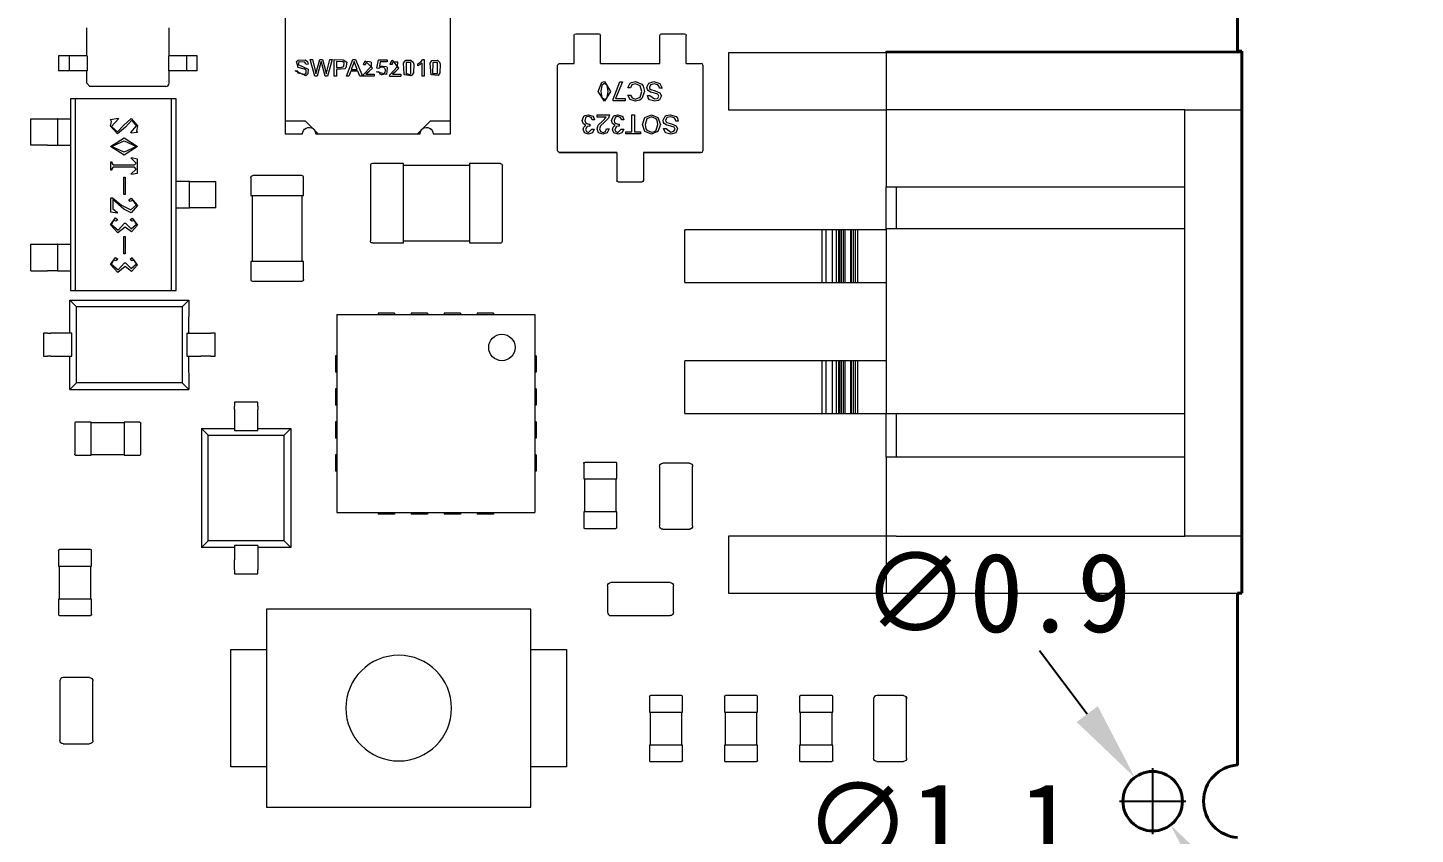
# Model space of a CAD drawing. Header units: millimetres. Extents: x 1 to 79, y -30 to 80.
# Drawn here: x 38.38 to 59.39, y 26.63 to 38.84 of the extents above; entities that cross this region are included whole.
import ezdxf

# ---------------------------------------------------------------- set-up
doc = ezdxf.new("R2010")
doc.units = ezdxf.units.MM
doc.header["$LTSCALE"] = 10
doc.header["$MEASUREMENT"] = 0
doc.layers.add('标注线', color=3, linetype='Continuous')
doc.layers.add('细实线', color=7, linetype='Continuous', lineweight=20)
doc.layers.add('轮廓线', color=7, linetype='Continuous', lineweight=40)
doc.styles.get("Standard").update_dxf_attribs({"font": 'simfang.ttf'})
doc.dimstyles.new('STANDARD_ACAD', dxfattribs={"dimtxt": 0.18, "dimasz": 0.18, "dimexe": 0.18, "dimexo": 0.0625, "dimgap": 0.09, "dimtad": 0, "dimtih": 1, "dimtoh": 1, "dimdec": 4, "dimzin": 0, "dimdsep": 46, "dimtxsty": 'Standard', "dimcen": 0.09, "dimadec": 0, "dimazin": 0, "dimtfac": 1, "dimtdec": 4, "dimtofl": 0, "dimtmove": 0, "dimatfit": 3, "dimfxl": 1, "dimtolj": 1, "dimtzin": 0, "dimarcsym": 0})

# ---------------------------------------------------------------- blocks, each defined once
blk = doc.blocks.new('*D128')
at = {"layer": 'Defpoints', "color": 0, "transparency": 16777216}
for p in [(39.51, 50.375), (14.89, -11.09), (32.773, -11.09)]:
    blk.add_point(p, dxfattribs=at)
at = {"layer": '标注线', "color": 0, "lineweight": -2, "transparency": 16777216}
for p, q in [((39.01, 50.375), (14.71, 50.375)), ((14.89, 49.175), (14.89, 20.302)), ((14.89, -9.89), (14.89, 18.982)), ((32.273, -11.09), (14.71, -11.09))]:
    blk.add_line(p, q, dxfattribs=at)
at = {"layer": '标注线', "color": 0, "transparency": 16777216}
for points in [[(14.69, 49.175), (15.09, 49.175), (14.89, 50.375)], [(14.69, -9.89), (15.09, -9.89), (14.89, -11.09)]]:
    blk.add_solid(points, dxfattribs=at)
at = {"layer": '标注线', "color": 0, "transparency": 16777216, "insert": (14.89, 19.642), "char_height": 1.2, "attachment_point": 5}
blk.add_mtext('\\A1;61.47', dxfattribs=at)
blk = doc.blocks.new('*D137')
at = {"layer": 'Defpoints', "color": 0, "transparency": 16777216}
for p in [(55.145, 27.489), (55.685, 26.77)]:
    blk.add_point(p, dxfattribs=at)
at = {"layer": '标注线', "color": 0, "lineweight": -2, "transparency": 16777216}
for p, q in [((54.424, 28.449), (53.703, 29.408)), ((55.415, 26.63), (55.415, 27.63)), ((54.915, 27.13), (55.915, 27.13)), ((56.406, 25.81), (57.127, 24.851))]:
    blk.add_line(p, q, dxfattribs=at)
at = {"layer": '标注线', "color": 0, "transparency": 16777216}
for points in [[(54.584, 28.569), (54.264, 28.328), (55.145, 27.489)], [(56.566, 25.931), (56.246, 25.69), (55.685, 26.77)]]:
    blk.add_solid(points, dxfattribs=at)
at = {"layer": '标注线', "color": 0, "transparency": 16777216, "insert": (53.048, 30.28), "char_height": 1.2, "attachment_point": 5}
blk.add_mtext('\\A1;∅0.9', dxfattribs=at)
blk = doc.blocks.new('*D138')
at = {"layer": 'Defpoints', "color": 0, "transparency": 16777216}
for p in [(56.24, 24.829), (57.23, 24.35)]:
    blk.add_point(p, dxfattribs=at)
at = {"layer": '标注线', "color": 0, "lineweight": -2, "transparency": 16777216}
for p, q in [((55.159, 25.351), (54.079, 25.874)), ((56.735, 24.09), (56.735, 25.09)), ((56.235, 24.59), (57.235, 24.59)), ((58.31, 23.828), (59.391, 23.305))]:
    blk.add_line(p, q, dxfattribs=at)
at = {"layer": '标注线', "color": 0, "transparency": 16777216}
for points in [[(55.246, 25.531), (55.072, 25.171), (56.24, 24.829)], [(58.397, 24.008), (58.223, 23.648), (57.23, 24.35)]]:
    blk.add_solid(points, dxfattribs=at)
at = {"layer": '标注线', "color": 0, "transparency": 16777216, "insert": (52.175, 26.795), "char_height": 1.2, "attachment_point": 5}
blk.add_mtext('\\A1;∅1.1', dxfattribs=at)

msp = doc.modelspace()

# ---------------------------------------------------------------- linework, layer by layer
at = {"layer": '细实线'}
for p, q in [((42.282, 39.03), (42.282, 37.43)), ((44.782, 37.43), (44.782, 39.03)), ((39.275, 38.412), (39.275, 38.837)), ((40.525, 38.412), (40.525, 38.837)), ((46.654, 38.638), (46.654, 38.721)), ((46.679, 38.746), (47.029, 38.746)), ((47.054, 38.638), (47.054, 38.721)), ((47.954, 38.638), (47.954, 38.721)), ((47.979, 38.746), (48.329, 38.746)), ((48.354, 38.638), (48.354, 38.721)), ((46.654, 38.513), (46.654, 38.638)), ((46.654, 38.476), (46.654, 38.513)), ((46.654, 38.301), (46.654, 38.476)), ((47.054, 38.513), (47.054, 38.638)), ((47.054, 38.476), (47.054, 38.513)), ((47.054, 38.301), (47.054, 38.476)), ((47.954, 38.513), (47.954, 38.638)), ((47.954, 38.476), (47.954, 38.513)), ((47.954, 38.301), (47.954, 38.476)), ((48.354, 38.513), (48.354, 38.638)), ((48.354, 38.476), (48.354, 38.513)), ((48.354, 38.301), (48.354, 38.476)), ((48.991, 38.459), (48.991, 37.595)), ((51.379, 38.459), (48.991, 38.459)), ((51.379, 38.459), (51.379, 38.484)), ((51.379, 38.484), (56.7, 38.484)), ((51.379, 38.459), (51.379, 37.595)), ((56.764, 38.459), (51.379, 38.459)), ((56.7, 38.535), (56.7, 38.484)), ((56.7, 38.484), (56.764, 38.484)), ((56.764, 38.484), (56.764, 38.459)), ((56.764, 37.595), (56.764, 38.459)), ((38.85, 38.412), (38.85, 38.187)), ((38.935, 38.412), (38.85, 38.412)), ((39.01, 38.412), (38.935, 38.412)), ((39.21, 38.412), (39.01, 38.412)), ((39.01, 38.412), (39.01, 38.187)), ((39.28, 38.412), (39.21, 38.412)), ((39.28, 38.412), (39.28, 38.187)), ((40.59, 38.412), (40.52, 38.412)), ((40.52, 38.187), (40.52, 38.412)), ((40.79, 38.412), (40.59, 38.412)), ((40.865, 38.412), (40.79, 38.412)), ((40.79, 38.187), (40.79, 38.412)), ((40.95, 38.412), (40.865, 38.412)), ((40.95, 38.187), (40.95, 38.412)), ((42.452, 38.325), (42.477, 38.347)), ((42.477, 38.236), (42.452, 38.325)), ((42.477, 38.347), (42.582, 38.35)), ((42.488, 38.319), (42.477, 38.279)), ((42.477, 38.279), (42.626, 38.211)), ((42.573, 38.208), (42.477, 38.236)), ((42.494, 38.323), (42.488, 38.319)), ((42.578, 38.318), (42.494, 38.323)), ((42.59, 38.303), (42.578, 38.318)), ((42.582, 38.35), (42.616, 38.324)), ((42.596, 38.282), (42.59, 38.303)), ((42.628, 38.284), (42.596, 38.282)), ((42.616, 38.324), (42.628, 38.284)), ((42.728, 38.105), (42.659, 38.355)), ((42.659, 38.355), (42.694, 38.355)), ((42.694, 38.355), (42.734, 38.191)), ((42.744, 38.14), (42.805, 38.355)), ((42.817, 38.295), (42.763, 38.105)), ((42.805, 38.355), (42.846, 38.355)), ((42.825, 38.324), (42.817, 38.295)), ((42.833, 38.295), (42.825, 38.324)), ((42.887, 38.105), (42.833, 38.295)), ((42.846, 38.355), (42.883, 38.228)), ((42.916, 38.194), (42.957, 38.355)), ((42.991, 38.355), (42.92, 38.105)), ((42.957, 38.355), (42.991, 38.355)), ((43.023, 38.355), (43.159, 38.352)), ((43.023, 38.105), (43.023, 38.355)), ((43.057, 38.325), (43.057, 38.236)), ((43.155, 38.323), (43.057, 38.325)), ((43.057, 38.236), (43.123, 38.236)), ((43.123, 38.236), (43.17, 38.248)), ((43.176, 38.308), (43.155, 38.323)), ((43.159, 38.352), (43.212, 38.316)), ((43.17, 38.248), (43.176, 38.308)), ((43.212, 38.316), (43.199, 38.228)), ((43.208, 38.105), (43.307, 38.355)), ((43.311, 38.281), (43.282, 38.207)), ((43.307, 38.355), (43.344, 38.355)), ((43.324, 38.328), (43.311, 38.281)), ((43.37, 38.207), (43.324, 38.328)), ((43.344, 38.355), (43.449, 38.105)), ((43.582, 38.25), (43.463, 38.126)), ((43.465, 38.283), (43.491, 38.337)), ((43.465, 38.283), (43.498, 38.28)), ((43.602, 38.226), (43.491, 38.337)), ((43.498, 38.28), (43.512, 38.317)), ((43.512, 38.317), (43.523, 38.325)), ((43.584, 38.318), (43.523, 38.325)), ((43.584, 38.318), (43.582, 38.25)), ((43.669, 38.223), (43.694, 38.351)), ((43.694, 38.351), (43.823, 38.351)), ((43.718, 38.236), (43.699, 38.219)), ((43.72, 38.322), (43.706, 38.255)), ((43.706, 38.255), (43.717, 38.261)), ((43.717, 38.261), (43.812, 38.248)), ((43.72, 38.237), (43.718, 38.236)), ((43.823, 38.322), (43.72, 38.322)), ((43.812, 38.248), (43.826, 38.228)), ((43.823, 38.351), (43.823, 38.322)), ((43.864, 38.126), (43.983, 38.25)), ((43.891, 38.337), (43.866, 38.283)), ((43.899, 38.28), (43.866, 38.283)), ((43.891, 38.337), (43.905, 38.346)), ((43.899, 38.28), (43.912, 38.317)), ((44.003, 38.226), (43.905, 38.346)), ((43.984, 38.318), (43.912, 38.317)), ((43.983, 38.25), (43.984, 38.318)), ((44.074, 38.299), (44.102, 38.341)), ((44.08, 38.141), (44.074, 38.299)), ((44.102, 38.341), (44.112, 38.348)), ((44.112, 38.348), (44.185, 38.348)), ((44.113, 38.312), (44.112, 38.146)), ((44.185, 38.31), (44.113, 38.312)), ((44.185, 38.348), (44.217, 38.314)), ((44.185, 38.146), (44.185, 38.31)), ((44.217, 38.314), (44.227, 38.287)), ((44.227, 38.287), (44.223, 38.157)), ((44.289, 38.293), (44.335, 38.322)), ((44.289, 38.263), (44.289, 38.293)), ((44.322, 38.279), (44.289, 38.263)), ((44.352, 38.3), (44.322, 38.279)), ((44.335, 38.322), (44.363, 38.356)), ((44.352, 38.105), (44.352, 38.3)), ((44.363, 38.356), (44.384, 38.356)), ((44.384, 38.356), (44.384, 38.105)), ((44.474, 38.299), (44.502, 38.341)), ((44.49, 38.126), (44.474, 38.299)), ((44.502, 38.341), (44.585, 38.348)), ((44.514, 38.312), (44.512, 38.146)), ((44.586, 38.31), (44.514, 38.312)), ((44.585, 38.348), (44.617, 38.314)), ((44.589, 38.304), (44.586, 38.31)), ((44.586, 38.146), (44.589, 38.304)), ((44.617, 38.314), (44.627, 38.287)), ((44.627, 38.287), (44.624, 38.157)), ((46.404, 38.273), (46.429, 38.298)), ((46.404, 38.229), (46.404, 38.273)), ((46.429, 38.298), (46.654, 38.298)), ((46.654, 38.298), (46.654, 38.301)), ((47.054, 38.298), (47.054, 38.301)), ((47.054, 38.298), (47.954, 38.298)), ((47.954, 38.298), (47.954, 38.301)), ((48.354, 38.298), (48.354, 38.301)), ((48.354, 38.298), (48.579, 38.298)), ((48.604, 38.273), (48.604, 38.229)), ((38.935, 38.187), (38.85, 38.187)), ((39.01, 38.187), (38.935, 38.187)), ((39.21, 38.187), (39.01, 38.187)), ((39.28, 38.187), (39.21, 38.187)), ((39.275, 37.999), (39.275, 38.187)), ((40.59, 38.187), (40.52, 38.187)), ((40.525, 37.999), (40.525, 38.187)), ((40.79, 38.187), (40.59, 38.187)), ((40.865, 38.187), (40.79, 38.187)), ((40.95, 38.187), (40.865, 38.187)), ((42.431, 38.185), (42.463, 38.188)), ((42.591, 38.11), (42.431, 38.185)), ((42.463, 38.188), (42.474, 38.157)), ((42.47, 38.163), (42.474, 38.157)), ((42.474, 38.157), (42.574, 38.136)), ((42.596, 38.193), (42.573, 38.208)), ((42.574, 38.136), (42.596, 38.151)), ((42.624, 38.138), (42.591, 38.11)), ((42.596, 38.151), (42.596, 38.193)), ((42.6, 38.187), (42.596, 38.193)), ((42.626, 38.211), (42.624, 38.138)), ((42.626, 38.211), (42.63, 38.204)), ((42.763, 38.105), (42.728, 38.105)), ((42.734, 38.191), (42.744, 38.14)), ((42.883, 38.228), (42.903, 38.14)), ((42.92, 38.105), (42.887, 38.105)), ((42.903, 38.14), (42.916, 38.194)), ((43.057, 38.105), (43.023, 38.105)), ((43.184, 38.217), (43.057, 38.206)), ((43.057, 38.206), (43.057, 38.105)), ((43.199, 38.228), (43.184, 38.217)), ((43.244, 38.105), (43.208, 38.105)), ((43.272, 38.18), (43.244, 38.105)), ((43.38, 38.18), (43.272, 38.18)), ((43.282, 38.207), (43.37, 38.207)), ((43.41, 38.105), (43.38, 38.18)), ((43.449, 38.105), (43.41, 38.105)), ((43.463, 38.126), (43.459, 38.105)), ((43.63, 38.105), (43.459, 38.105)), ((43.517, 38.151), (43.503, 38.134)), ((43.503, 38.134), (43.63, 38.134)), ((43.517, 38.151), (43.553, 38.182)), ((43.553, 38.182), (43.602, 38.226)), ((43.63, 38.134), (43.63, 38.105)), ((43.664, 38.17), (43.697, 38.173)), ((43.814, 38.131), (43.664, 38.17)), ((43.699, 38.219), (43.669, 38.223)), ((43.697, 38.173), (43.714, 38.137)), ((43.826, 38.228), (43.814, 38.131)), ((43.86, 38.105), (43.864, 38.126)), ((43.86, 38.105), (44.03, 38.105)), ((43.917, 38.151), (43.904, 38.134)), ((43.904, 38.134), (44.03, 38.134)), ((43.917, 38.151), (43.954, 38.182)), ((44.003, 38.226), (43.954, 38.182)), ((44.03, 38.134), (44.03, 38.105)), ((44.09, 38.126), (44.08, 38.141)), ((44.185, 38.108), (44.09, 38.126)), ((44.108, 38.152), (44.112, 38.146)), ((44.112, 38.146), (44.167, 38.13)), ((44.167, 38.13), (44.185, 38.146)), ((44.195, 38.115), (44.185, 38.108)), ((44.223, 38.157), (44.195, 38.115)), ((44.384, 38.105), (44.352, 38.105)), ((44.596, 38.115), (44.49, 38.126)), ((44.509, 38.152), (44.512, 38.146)), ((44.512, 38.146), (44.586, 38.146)), ((44.624, 38.157), (44.596, 38.115)), ((46.404, 37.018), (46.404, 38.229)), ((48.604, 38.229), (48.604, 37.018)), ((39.325, 37.949), (39.275, 37.999)), ((40.475, 37.949), (39.325, 37.949)), ((47.021, 37.874), (47.075, 38.013)), ((47.115, 37.725), (47.021, 37.874)), ((47.074, 37.966), (47.06, 37.874)), ((47.06, 37.874), (47.073, 37.782)), ((47.115, 37.993), (47.074, 37.966)), ((47.075, 38.013), (47.115, 38.021)), ((47.115, 38.021), (47.208, 37.874)), ((47.156, 37.966), (47.115, 37.993)), ((47.208, 37.874), (47.115, 37.725)), ((47.156, 37.965), (47.156, 37.966)), ((47.17, 37.874), (47.156, 37.965)), ((47.156, 37.781), (47.17, 37.874)), ((47.244, 37.756), (47.348, 38.017)), ((47.389, 38.017), (47.283, 37.764)), ((47.348, 38.017), (47.389, 38.017)), ((47.469, 37.926), (47.505, 37.996)), ((47.508, 37.926), (47.469, 37.926)), ((47.469, 37.817), (47.508, 37.817)), ((47.506, 37.751), (47.469, 37.817)), ((47.505, 37.996), (47.523, 38.008)), ((47.531, 37.973), (47.508, 37.926)), ((47.508, 37.817), (47.532, 37.774)), ((47.523, 38.008), (47.585, 38.021)), ((47.543, 37.98), (47.531, 37.973)), ((47.586, 37.989), (47.543, 37.98)), ((47.585, 38.021), (47.682, 37.982)), ((47.654, 37.959), (47.586, 37.989)), ((47.679, 37.874), (47.654, 37.959)), ((47.654, 37.788), (47.679, 37.874)), ((47.682, 37.982), (47.702, 37.954)), ((47.719, 37.874), (47.682, 37.765)), ((47.702, 37.954), (47.719, 37.874)), ((47.758, 37.936), (47.788, 37.997)), ((47.765, 37.902), (47.758, 37.936)), ((47.774, 37.889), (47.765, 37.902)), ((47.813, 37.864), (47.774, 37.889)), ((47.788, 37.997), (47.864, 38.021)), ((47.814, 37.974), (47.795, 37.939)), ((47.795, 37.939), (47.799, 37.92)), ((47.799, 37.92), (47.815, 37.904)), ((47.873, 37.847), (47.813, 37.864)), ((47.866, 37.987), (47.814, 37.974)), ((47.815, 37.904), (47.884, 37.883)), ((47.864, 38.021), (47.955, 37.994)), ((47.923, 37.972), (47.866, 37.987)), ((47.925, 37.83), (47.873, 37.847)), ((47.884, 37.883), (47.955, 37.854)), ((47.943, 37.95), (47.923, 37.972)), ((47.939, 37.803), (47.925, 37.83)), ((47.95, 37.925), (47.943, 37.95)), ((47.986, 37.925), (47.95, 37.925)), ((47.955, 37.994), (47.986, 37.925)), ((47.955, 37.854), (47.976, 37.805)), ((39.03, 37.759), (39.03, 34.859)), ((39.103, 37.759), (39.03, 37.759)), ((39.103, 37.759), (39.103, 34.859)), ((40.557, 37.759), (39.103, 37.759)), ((40.63, 37.759), (40.557, 37.759)), ((40.557, 34.859), (40.557, 37.759)), ((40.63, 34.859), (40.63, 37.759)), ((47.073, 37.782), (47.074, 37.781)), ((47.074, 37.781), (47.115, 37.754)), ((47.115, 37.754), (47.135, 37.759)), ((47.135, 37.759), (47.156, 37.781)), ((47.244, 37.73), (47.244, 37.756)), ((47.429, 37.73), (47.244, 37.73)), ((47.283, 37.764), (47.429, 37.764)), ((47.429, 37.764), (47.429, 37.73)), ((47.585, 37.725), (47.506, 37.751)), ((47.532, 37.774), (47.585, 37.758)), ((47.585, 37.758), (47.654, 37.788)), ((47.649, 37.739), (47.585, 37.725)), ((47.682, 37.765), (47.649, 37.739)), ((47.774, 37.774), (47.765, 37.811)), ((47.765, 37.811), (47.802, 37.811)), ((47.796, 37.748), (47.774, 37.774)), ((47.875, 37.725), (47.796, 37.748)), ((47.802, 37.811), (47.873, 37.759)), ((47.873, 37.759), (47.916, 37.768)), ((47.933, 37.738), (47.875, 37.725)), ((47.916, 37.768), (47.922, 37.771)), ((47.922, 37.771), (47.939, 37.803)), ((47.948, 37.748), (47.933, 37.738)), ((47.976, 37.805), (47.948, 37.748)), ((38.43, 37.059), (38.43, 37.459)), ((38.43, 37.459), (38.68, 37.459)), ((38.68, 37.459), (38.83, 37.459)), ((38.831, 37.459), (38.83, 37.459)), ((38.831, 37.459), (38.831, 37.059)), ((38.831, 37.459), (38.981, 37.459)), ((38.981, 37.459), (39.03, 37.459)), ((39.03, 37.459), (39.031, 37.459)), ((39.634, 37.45), (39.751, 37.47)), ((39.65, 37.42), (39.634, 37.45)), ((39.634, 37.345), (39.65, 37.42)), ((39.756, 37.456), (39.65, 37.343)), ((39.751, 37.47), (39.756, 37.456)), ((39.831, 37.355), (39.946, 37.464)), ((39.951, 37.431), (39.864, 37.334)), ((39.946, 37.464), (40.045, 37.35)), ((40.028, 37.354), (39.951, 37.431)), ((42.282, 37.43), (42.282, 37.23)), ((42.282, 37.43), (42.582, 37.43)), ((42.582, 37.43), (42.782, 37.23)), ((44.282, 37.23), (44.482, 37.43)), ((44.482, 37.43), (44.782, 37.43)), ((44.782, 37.23), (44.782, 37.429)), ((46.776, 37.432), (46.804, 37.497)), ((46.791, 37.386), (46.776, 37.432)), ((46.791, 37.386), (46.785, 37.396)), ((46.804, 37.497), (46.824, 37.511)), ((46.83, 37.476), (46.815, 37.433)), ((46.815, 37.433), (46.831, 37.392)), ((46.824, 37.511), (46.871, 37.521)), ((46.844, 37.487), (46.83, 37.476)), ((46.871, 37.493), (46.844, 37.487)), ((46.871, 37.521), (46.937, 37.499)), ((46.912, 37.477), (46.871, 37.493)), ((46.921, 37.465), (46.912, 37.477)), ((46.926, 37.441), (46.921, 37.465)), ((46.964, 37.441), (46.926, 37.441)), ((46.937, 37.499), (46.955, 37.476)), ((46.955, 37.476), (46.964, 37.441)), ((47.002, 37.517), (47.192, 37.517)), ((47.002, 37.483), (47.002, 37.517)), ((47.141, 37.483), (47.002, 37.483)), ((47.02, 37.361), (47.089, 37.428)), ((47.116, 37.408), (47.057, 37.352)), ((47.089, 37.428), (47.141, 37.483)), ((47.176, 37.467), (47.116, 37.408)), ((47.192, 37.517), (47.176, 37.467)), ((47.221, 37.432), (47.249, 37.497)), ((47.236, 37.386), (47.221, 37.432)), ((47.249, 37.497), (47.269, 37.511)), ((47.275, 37.476), (47.26, 37.433)), ((47.26, 37.433), (47.266, 37.404)), ((47.266, 37.404), (47.276, 37.392)), ((47.269, 37.511), (47.316, 37.521)), ((47.289, 37.487), (47.275, 37.476)), ((47.316, 37.493), (47.289, 37.487)), ((47.316, 37.521), (47.382, 37.499)), ((47.357, 37.477), (47.316, 37.493)), ((47.366, 37.465), (47.357, 37.477)), ((47.371, 37.441), (47.366, 37.465)), ((47.409, 37.441), (47.371, 37.441)), ((47.382, 37.499), (47.4, 37.476)), ((47.4, 37.476), (47.409, 37.441)), ((47.53, 37.517), (47.569, 37.517)), ((47.53, 37.264), (47.53, 37.517)), ((47.569, 37.517), (47.569, 37.264)), ((47.69, 37.374), (47.728, 37.481)), ((47.728, 37.481), (47.826, 37.521)), ((47.756, 37.459), (47.729, 37.374)), ((47.827, 37.489), (47.756, 37.459)), ((47.826, 37.521), (47.925, 37.481)), ((47.897, 37.459), (47.827, 37.489)), ((47.911, 37.438), (47.897, 37.459)), ((47.924, 37.374), (47.911, 37.438)), ((47.925, 37.481), (47.964, 37.374)), ((48.003, 37.436), (48.033, 37.497)), ((48.01, 37.402), (48.003, 37.436)), ((48.019, 37.389), (48.01, 37.402)), ((48.033, 37.497), (48.05, 37.509)), ((48.059, 37.474), (48.04, 37.439)), ((48.04, 37.439), (48.044, 37.42)), ((48.044, 37.42), (48.06, 37.404)), ((48.05, 37.509), (48.109, 37.521)), ((48.066, 37.478), (48.059, 37.474)), ((48.06, 37.404), (48.129, 37.383)), ((48.111, 37.487), (48.066, 37.478)), ((48.109, 37.521), (48.2, 37.494)), ((48.168, 37.472), (48.111, 37.487)), ((48.188, 37.45), (48.168, 37.472)), ((48.195, 37.425), (48.188, 37.45)), ((48.231, 37.425), (48.195, 37.425)), ((48.2, 37.494), (48.221, 37.467)), ((48.221, 37.467), (48.231, 37.425)), ((48.991, 37.595), (51.379, 37.595)), ((55.9, 37.595), (51.379, 37.595)), ((51.379, 37.595), (51.379, 36.427)), ((55.9, 37.595), (56.764, 37.595)), ((55.9, 36.427), (55.9, 37.595)), ((56.764, 37.595), (56.764, 31.144)), ((39.742, 37.231), (39.634, 37.345)), ((39.65, 37.343), (39.742, 37.264)), ((39.742, 37.264), (39.831, 37.355)), ((39.864, 37.334), (39.742, 37.231)), ((39.945, 37.253), (40.028, 37.354)), ((39.949, 37.242), (39.945, 37.253)), ((40.045, 37.25), (39.949, 37.242)), ((40.045, 37.35), (40.028, 37.274)), ((40.028, 37.274), (40.045, 37.25)), ((42.282, 37.23), (42.542, 37.23)), ((42.742, 37.23), (42.782, 37.23)), ((42.782, 37.23), (44.282, 37.23)), ((44.282, 37.23), (44.322, 37.23)), ((44.522, 37.23), (44.782, 37.23)), ((46.831, 37.359), (46.791, 37.386)), ((46.791, 37.3), (46.801, 37.334)), ((46.814, 37.246), (46.791, 37.3)), ((46.801, 37.334), (46.826, 37.357)), ((46.875, 37.225), (46.814, 37.246)), ((46.826, 37.357), (46.831, 37.359)), ((46.851, 37.342), (46.829, 37.299)), ((46.829, 37.299), (46.841, 37.266)), ((46.831, 37.392), (46.877, 37.377)), ((46.841, 37.266), (46.874, 37.254)), ((46.883, 37.348), (46.851, 37.342)), ((46.874, 37.254), (46.923, 37.3)), ((46.933, 37.244), (46.875, 37.225)), ((46.877, 37.377), (46.891, 37.377)), ((46.891, 37.348), (46.883, 37.348)), ((46.891, 37.377), (46.891, 37.348)), ((46.923, 37.3), (46.961, 37.3)), ((46.961, 37.3), (46.933, 37.244)), ((47.003, 37.306), (47.02, 37.361)), ((47.026, 37.248), (47.003, 37.306)), ((47.092, 37.225), (47.026, 37.248)), ((47.057, 37.352), (47.041, 37.305)), ((47.041, 37.305), (47.055, 37.268)), ((47.055, 37.268), (47.093, 37.254)), ((47.157, 37.248), (47.092, 37.225)), ((47.093, 37.254), (47.118, 37.26)), ((47.118, 37.26), (47.13, 37.268)), ((47.13, 37.268), (47.147, 37.308)), ((47.147, 37.308), (47.185, 37.308)), ((47.185, 37.308), (47.157, 37.248)), ((47.276, 37.359), (47.236, 37.386)), ((47.236, 37.3), (47.246, 37.334)), ((47.244, 37.266), (47.236, 37.3)), ((47.259, 37.246), (47.244, 37.266)), ((47.246, 37.334), (47.271, 37.357)), ((47.32, 37.225), (47.259, 37.246)), ((47.271, 37.357), (47.276, 37.359)), ((47.296, 37.342), (47.274, 37.299)), ((47.274, 37.299), (47.279, 37.275)), ((47.276, 37.392), (47.322, 37.377)), ((47.279, 37.275), (47.286, 37.266)), ((47.286, 37.266), (47.319, 37.254)), ((47.328, 37.348), (47.296, 37.342)), ((47.319, 37.254), (47.368, 37.3)), ((47.378, 37.244), (47.32, 37.225)), ((47.322, 37.377), (47.336, 37.377)), ((47.336, 37.348), (47.328, 37.348)), ((47.336, 37.377), (47.336, 37.348)), ((47.368, 37.3), (47.406, 37.3)), ((47.406, 37.3), (47.378, 37.244)), ((47.436, 37.264), (47.53, 37.264)), ((47.436, 37.23), (47.436, 37.264)), ((47.662, 37.23), (47.436, 37.23)), ((47.569, 37.264), (47.662, 37.264)), ((47.662, 37.264), (47.662, 37.23)), ((47.728, 37.266), (47.69, 37.374)), ((47.826, 37.225), (47.728, 37.266)), ((47.729, 37.374), (47.742, 37.309)), ((47.742, 37.309), (47.756, 37.288)), ((47.756, 37.288), (47.826, 37.258)), ((47.826, 37.258), (47.87, 37.268)), ((47.925, 37.266), (47.826, 37.225)), ((47.87, 37.268), (47.897, 37.288)), ((47.897, 37.288), (47.924, 37.374)), ((47.964, 37.374), (47.925, 37.266)), ((48.041, 37.248), (48.01, 37.311)), ((48.01, 37.311), (48.047, 37.311)), ((48.058, 37.364), (48.019, 37.389)), ((48.12, 37.225), (48.041, 37.248)), ((48.047, 37.311), (48.118, 37.259)), ((48.118, 37.347), (48.058, 37.364)), ((48.17, 37.33), (48.118, 37.347)), ((48.118, 37.259), (48.167, 37.271)), ((48.193, 37.248), (48.12, 37.225)), ((48.129, 37.383), (48.2, 37.354)), ((48.167, 37.271), (48.184, 37.303)), ((48.184, 37.303), (48.17, 37.33)), ((48.221, 37.305), (48.193, 37.248)), ((48.2, 37.354), (48.221, 37.305)), ((38.68, 37.059), (38.43, 37.059)), ((38.68, 37.059), (38.83, 37.059)), ((38.831, 37.059), (38.981, 37.059)), ((38.981, 37.059), (39.03, 37.059)), ((39.03, 37.059), (39.031, 37.059)), ((39.634, 37.039), (39.84, 37.17)), ((39.84, 36.908), (39.634, 37.039)), ((39.65, 37.039), (39.842, 37.125)), ((39.842, 36.953), (39.65, 37.039)), ((39.84, 37.17), (40.045, 37.039)), ((40.045, 37.039), (39.84, 36.908)), ((39.842, 37.125), (40.028, 37.039)), ((40.028, 37.039), (39.842, 36.953)), ((46.404, 36.974), (46.404, 37.018)), ((48.604, 37.018), (48.604, 36.974)), ((39.639, 36.808), (39.656, 36.808)), ((39.639, 36.681), (39.639, 36.808)), ((39.656, 36.808), (39.656, 36.786)), ((39.656, 36.786), (39.674, 36.764)), ((39.95, 36.861), (39.953, 36.875)), ((40.022, 36.785), (39.95, 36.861)), ((39.953, 36.875), (40.039, 36.854)), ((39.999, 36.764), (40.022, 36.785)), ((40.039, 36.854), (40.039, 36.633)), ((44.07, 36.78), (43.6, 36.78)), ((44.07, 36.75), (44.07, 36.78)), ((45.07, 36.78), (45.07, 36.75)), ((45.54, 36.78), (45.07, 36.78)), ((46.404, 36.974), (46.429, 36.949)), ((47.304, 36.949), (46.429, 36.949)), ((46.429, 36.949), (47.304, 36.949)), ((47.304, 36.949), (47.304, 36.945)), ((47.304, 36.945), (47.304, 36.771)), ((47.304, 36.771), (47.304, 36.734)), ((47.704, 36.949), (48.579, 36.949)), ((47.704, 36.949), (47.704, 36.945)), ((48.579, 36.949), (47.704, 36.949)), ((47.704, 36.945), (47.704, 36.771)), ((47.704, 36.771), (47.704, 36.734)), ((39.656, 36.681), (39.639, 36.681)), ((39.674, 36.725), (39.656, 36.703)), ((39.656, 36.703), (39.656, 36.681)), ((39.674, 36.764), (39.999, 36.764)), ((39.997, 36.725), (39.674, 36.725)), ((39.839, 36.575), (39.856, 36.575)), ((39.839, 36.314), (39.839, 36.575)), ((39.856, 36.575), (39.856, 36.314)), ((39.95, 36.626), (40.022, 36.697)), ((39.953, 36.614), (39.95, 36.626)), ((40.039, 36.633), (39.953, 36.614)), ((40.022, 36.697), (39.997, 36.725)), ((41.76, 36.569), (41.76, 36.299)), ((42.53, 36.599), (41.79, 36.599)), ((42.56, 36.299), (42.56, 36.569)), ((43.57, 36.75), (43.57, 35.61)), ((44.07, 35.61), (44.07, 36.75)), ((45.07, 36.75), (44.07, 36.75)), ((45.07, 36.75), (45.07, 35.61)), ((45.57, 35.61), (45.57, 36.75)), ((47.304, 36.734), (47.304, 36.609)), ((47.304, 36.609), (47.304, 36.526)), ((47.704, 36.734), (47.704, 36.609)), ((47.704, 36.609), (47.704, 36.526)), ((40.68, 36.509), (40.63, 36.509)), ((40.83, 36.509), (40.68, 36.509)), ((40.83, 36.509), (40.98, 36.509)), ((40.83, 36.109), (40.83, 36.509)), ((40.98, 36.509), (41.23, 36.509)), ((41.23, 36.109), (41.23, 36.509)), ((47.679, 36.501), (47.329, 36.501)), ((51.379, 36.427), (55.9, 36.427)), ((51.379, 35.792), (51.379, 36.427)), ((51.531, 36.427), (51.531, 35.792)), ((55.9, 32.998), (55.9, 36.427)), ((39.639, 36.264), (39.668, 36.264)), ((39.639, 36.045), (39.639, 36.264)), ((39.668, 36.264), (39.801, 36.154)), ((39.836, 36.09), (39.672, 36.236)), ((39.672, 36.236), (39.672, 36.098)), ((39.801, 36.154), (39.941, 36.081)), ((39.856, 36.314), (39.839, 36.314)), ((39.911, 36.23), (39.946, 36.258)), ((39.934, 36.208), (39.911, 36.23)), ((39.975, 36.225), (39.934, 36.208)), ((39.941, 36.081), (40.028, 36.156)), ((39.946, 36.258), (40.045, 36.147)), ((40.045, 36.147), (39.946, 36.036)), ((40.028, 36.156), (39.975, 36.225)), ((41.76, 36.299), (41.78, 36.299)), ((41.78, 36.299), (41.78, 36.299)), ((41.78, 36.299), (41.78, 35.299)), ((41.78, 36.299), (41.79, 36.299)), ((41.79, 36.299), (42.53, 36.299)), ((42.53, 36.299), (42.56, 36.299)), ((42.54, 35.299), (42.54, 36.299)), ((39.634, 35.855), (39.71, 35.958)), ((39.739, 36.031), (39.639, 36.045)), ((39.672, 36.098), (39.739, 36.045)), ((39.71, 35.958), (39.745, 35.932)), ((39.745, 35.932), (39.717, 35.908)), ((39.739, 36.045), (39.739, 36.031)), ((39.946, 36.036), (39.836, 36.09)), ((39.934, 35.928), (39.966, 35.953)), ((39.959, 35.908), (39.934, 35.928)), ((39.966, 35.953), (40.045, 35.851)), ((40.63, 36.109), (40.68, 36.109)), ((40.68, 36.109), (40.83, 36.109)), ((40.98, 36.109), (40.83, 36.109)), ((41.23, 36.109), (40.98, 36.109)), ((39.746, 35.731), (39.634, 35.855)), ((39.683, 35.918), (39.65, 35.861)), ((39.65, 35.861), (39.751, 35.775)), ((39.717, 35.908), (39.683, 35.918)), ((39.857, 35.821), (39.746, 35.731)), ((39.751, 35.775), (39.845, 35.881)), ((39.845, 35.881), (39.861, 35.881)), ((39.953, 35.747), (39.857, 35.821)), ((39.861, 35.881), (39.946, 35.792)), ((39.946, 35.792), (40.028, 35.864)), ((40.045, 35.851), (39.953, 35.747)), ((39.993, 35.918), (39.959, 35.908)), ((40.028, 35.864), (39.993, 35.918)), ((50.413, 35.779), (48.33, 35.779)), ((48.33, 34.979), (48.33, 35.779)), ((50.471, 35.779), (50.413, 35.779)), ((50.413, 34.979), (50.413, 35.779)), ((50.565, 35.779), (50.471, 35.779)), ((50.471, 34.979), (50.471, 35.779)), ((50.63, 35.779), (50.565, 35.779)), ((50.565, 34.979), (50.565, 35.779)), ((50.663, 35.779), (50.63, 35.779)), ((50.63, 34.979), (50.63, 35.779)), ((50.663, 34.979), (50.663, 35.779)), ((50.679, 35.779), (50.667, 35.779)), ((50.667, 34.979), (50.667, 35.779)), ((50.702, 35.779), (50.679, 35.779)), ((50.679, 34.979), (50.679, 35.779)), ((50.736, 35.779), (50.702, 35.779)), ((50.702, 34.979), (50.702, 35.779)), ((50.757, 35.779), (50.736, 35.779)), ((50.736, 34.979), (50.736, 35.779)), ((50.845, 35.779), (50.757, 35.779)), ((50.757, 34.979), (50.757, 35.779)), ((50.845, 34.979), (50.845, 35.779)), ((50.857, 35.779), (50.845, 35.779)), ((50.886, 35.779), (50.857, 35.779)), ((50.857, 34.979), (50.857, 35.779)), ((50.917, 35.779), (50.886, 35.779)), ((50.886, 34.979), (50.886, 35.779)), ((50.951, 35.779), (50.917, 35.779)), ((50.917, 34.979), (50.917, 35.779)), ((50.968, 35.779), (50.951, 35.779)), ((50.951, 34.979), (50.951, 35.779)), ((51.379, 35.779), (50.968, 35.779)), ((51.379, 35.792), (51.379, 32.998)), ((55.9, 35.792), (51.379, 35.792)), ((38.43, 35.159), (38.43, 35.559)), ((38.43, 35.559), (38.68, 35.559)), ((38.68, 35.559), (38.83, 35.559)), ((38.831, 35.559), (38.83, 35.559)), ((38.831, 35.559), (38.831, 35.159)), ((38.831, 35.559), (38.981, 35.559)), ((38.981, 35.559), (39.03, 35.559)), ((39.03, 35.559), (39.031, 35.559)), ((39.839, 35.675), (39.856, 35.675)), ((39.839, 35.414), (39.839, 35.675)), ((39.856, 35.675), (39.856, 35.414)), ((43.6, 35.58), (44.07, 35.58)), ((44.07, 35.58), (44.07, 35.61)), ((44.07, 35.61), (45.07, 35.61)), ((45.07, 35.61), (45.07, 35.58)), ((45.07, 35.58), (45.54, 35.58)), ((39.634, 35.255), (39.71, 35.358)), ((39.683, 35.318), (39.65, 35.261)), ((39.717, 35.308), (39.683, 35.318)), ((39.71, 35.358), (39.745, 35.332)), ((39.745, 35.332), (39.717, 35.308)), ((39.856, 35.414), (39.839, 35.414)), ((39.966, 35.353), (39.934, 35.328)), ((39.959, 35.308), (39.934, 35.328)), ((39.993, 35.318), (39.959, 35.308)), ((40.045, 35.251), (39.966, 35.353)), ((40.028, 35.264), (39.993, 35.318)), ((41.79, 35.299), (41.76, 35.299)), ((41.76, 35.299), (41.76, 35.029)), ((42.53, 35.299), (41.79, 35.299)), ((42.56, 35.299), (42.53, 35.299)), ((42.56, 35.029), (42.56, 35.299)), ((38.43, 35.159), (38.68, 35.159)), ((38.83, 35.159), (38.68, 35.159)), ((38.831, 35.159), (38.981, 35.159)), ((38.981, 35.159), (39.03, 35.159)), ((39.03, 35.159), (39.031, 35.159)), ((39.746, 35.131), (39.634, 35.255)), ((39.65, 35.261), (39.751, 35.175)), ((39.857, 35.221), (39.746, 35.131)), ((39.751, 35.175), (39.845, 35.281)), ((39.845, 35.281), (39.861, 35.281)), ((39.953, 35.147), (39.857, 35.221)), ((39.861, 35.281), (39.946, 35.192)), ((39.946, 35.192), (40.028, 35.264)), ((39.953, 35.147), (40.045, 35.251)), ((41.79, 34.999), (42.53, 34.999)), ((48.33, 34.979), (50.413, 34.979)), ((50.413, 34.979), (50.471, 34.979)), ((50.471, 34.979), (50.565, 34.979)), ((50.565, 34.979), (50.63, 34.979)), ((50.63, 34.979), (50.663, 34.979)), ((50.667, 34.979), (50.679, 34.979)), ((50.679, 34.979), (50.702, 34.979)), ((50.702, 34.979), (50.736, 34.979)), ((50.736, 34.979), (50.757, 34.979)), ((50.757, 34.979), (50.845, 34.979)), ((50.845, 34.979), (50.857, 34.979)), ((50.857, 34.979), (50.886, 34.979)), ((50.886, 34.979), (50.917, 34.979)), ((50.917, 34.979), (50.951, 34.979)), ((50.951, 34.979), (50.968, 34.979)), ((50.968, 34.979), (51.379, 34.979)), ((39.02, 34.214), (39.02, 34.714)), ((39.12, 34.614), (39.02, 34.714)), ((39.02, 34.714), (40.82, 34.714)), ((39.03, 34.859), (39.103, 34.859)), ((39.103, 34.859), (40.557, 34.859)), ((40.557, 34.859), (40.63, 34.859)), ((40.82, 34.714), (40.72, 34.614)), ((40.82, 34.714), (40.819, 34.215)), ((39.12, 33.464), (39.12, 34.614)), ((39.62, 34.614), (39.12, 34.614)), ((40.72, 34.614), (39.62, 34.614)), ((40.72, 34.614), (40.72, 33.464)), ((43.062, 34.498), (46.062, 34.498)), ((43.062, 34.498), (43.062, 31.498)), ((43.937, 34.519), (43.687, 34.519)), ((43.687, 34.519), (43.687, 34.498)), ((43.937, 34.519), (43.937, 34.498)), ((44.437, 34.519), (44.187, 34.519)), ((44.187, 34.519), (44.187, 34.498)), ((44.437, 34.519), (44.437, 34.498)), ((44.937, 34.519), (44.687, 34.519)), ((44.687, 34.519), (44.687, 34.498)), ((44.937, 34.519), (44.937, 34.498)), ((45.437, 34.519), (45.187, 34.519)), ((45.187, 34.519), (45.187, 34.498)), ((45.437, 34.519), (45.437, 34.498)), ((46.062, 34.498), (46.062, 31.498)), ((38.62, 34.214), (38.62, 33.864)), ((38.682, 34.214), (38.62, 34.214)), ((38.682, 34.214), (38.731, 34.214)), ((38.836, 34.214), (38.731, 34.214)), ((39.02, 34.214), (38.836, 34.214)), ((39.021, 34.214), (39.02, 34.214)), ((39.05, 34.214), (39.021, 34.214)), ((39.05, 33.864), (39.05, 34.214)), ((40.789, 34.214), (41.004, 34.214)), ((40.789, 34.214), (40.789, 33.864)), ((40.819, 34.215), (40.819, 34.214)), ((41.004, 34.214), (41.108, 34.214)), ((41.108, 34.214), (41.157, 34.214)), ((41.22, 34.214), (41.157, 34.214)), ((41.22, 33.864), (41.22, 34.214)), ((45.437, 34.154), (45.437, 34.148)), ((38.62, 33.864), (38.682, 33.864)), ((38.731, 33.864), (38.682, 33.864)), ((38.731, 33.864), (38.836, 33.864)), ((38.836, 33.864), (39.02, 33.864)), ((39.02, 33.864), (39.021, 33.864)), ((39.02, 33.364), (39.02, 33.864)), ((39.021, 33.864), (39.05, 33.864)), ((40.789, 33.864), (41.004, 33.864)), ((40.819, 33.864), (40.82, 33.364)), ((41.108, 33.864), (41.004, 33.864)), ((41.157, 33.864), (41.108, 33.864)), ((41.157, 33.864), (41.22, 33.864)), ((43.062, 33.873), (43.041, 33.873)), ((43.041, 33.873), (43.041, 33.623)), ((45.719, 33.873), (45.712, 33.873)), ((46.083, 33.873), (46.062, 33.873)), ((46.083, 33.873), (46.083, 33.623)), ((43.062, 33.623), (43.041, 33.623)), ((46.083, 33.623), (46.062, 33.623)), ((50.413, 33.798), (48.33, 33.798)), ((48.33, 32.998), (48.33, 33.798)), ((50.471, 33.798), (50.413, 33.798)), ((50.413, 32.998), (50.413, 33.798)), ((50.565, 33.798), (50.471, 33.798)), ((50.471, 32.998), (50.471, 33.798)), ((50.63, 33.798), (50.565, 33.798)), ((50.565, 32.998), (50.565, 33.798)), ((50.663, 33.798), (50.63, 33.798)), ((50.63, 32.998), (50.63, 33.798)), ((50.663, 32.998), (50.663, 33.798)), ((50.679, 33.798), (50.667, 33.798)), ((50.667, 32.998), (50.667, 33.798)), ((50.702, 33.798), (50.679, 33.798)), ((50.679, 32.998), (50.679, 33.798)), ((50.736, 33.798), (50.702, 33.798)), ((50.702, 32.998), (50.702, 33.798)), ((50.757, 33.798), (50.736, 33.798)), ((50.736, 32.998), (50.736, 33.798)), ((50.845, 33.798), (50.757, 33.798)), ((50.757, 32.998), (50.757, 33.798)), ((50.857, 33.798), (50.845, 33.798)), ((50.845, 32.998), (50.845, 33.798)), ((50.886, 33.798), (50.857, 33.798)), ((50.857, 32.998), (50.857, 33.798)), ((50.917, 33.798), (50.886, 33.798)), ((50.886, 32.998), (50.886, 33.798)), ((50.951, 33.798), (50.917, 33.798)), ((50.917, 32.998), (50.917, 33.798)), ((50.968, 33.798), (50.951, 33.798)), ((50.951, 32.998), (50.951, 33.798)), ((51.379, 33.798), (50.968, 33.798)), ((39.02, 33.364), (39.12, 33.464)), ((39.62, 33.464), (39.12, 33.464)), ((40.72, 33.464), (39.62, 33.464)), ((40.72, 33.464), (40.82, 33.364)), ((39.02, 33.364), (40.82, 33.364)), ((43.062, 33.373), (43.041, 33.373)), ((43.041, 33.373), (43.041, 33.123)), ((46.083, 33.373), (46.062, 33.373)), ((46.083, 33.373), (46.083, 33.123)), ((41.865, 33.17), (41.515, 33.17)), ((41.515, 33.17), (41.515, 33.107)), ((41.515, 33.058), (41.515, 33.107)), ((41.515, 33.058), (41.515, 32.954)), ((41.865, 33.107), (41.865, 33.17)), ((41.865, 33.107), (41.865, 33.058)), ((41.865, 32.954), (41.865, 33.058)), ((43.062, 33.123), (43.041, 33.123)), ((46.083, 33.123), (46.062, 33.123)), ((48.33, 32.998), (50.413, 32.998)), ((50.413, 32.998), (50.471, 32.998)), ((50.471, 32.998), (50.565, 32.998)), ((50.565, 32.998), (50.63, 32.998)), ((50.63, 32.998), (50.663, 32.998)), ((50.667, 32.998), (50.679, 32.998)), ((50.679, 32.998), (50.702, 32.998)), ((50.702, 32.998), (50.736, 32.998)), ((50.736, 32.998), (50.757, 32.998)), ((50.757, 32.998), (50.845, 32.998)), ((50.845, 32.998), (50.857, 32.998)), ((50.857, 32.998), (50.886, 32.998)), ((50.886, 32.998), (50.917, 32.998)), ((50.917, 32.998), (50.951, 32.998)), ((50.951, 32.998), (50.968, 32.998)), ((50.968, 32.998), (51.378, 32.998)), ((51.379, 32.998), (55.9, 32.998)), ((51.379, 32.338), (51.379, 32.998)), ((51.531, 32.998), (51.531, 32.338)), ((55.9, 31.144), (55.9, 32.998)), ((55.9, 32.998), (55.9, 32.998)), ((39.093, 32.854), (39.093, 32.384)), ((39.343, 32.869), (39.108, 32.869)), ((39.343, 32.854), (39.343, 32.869)), ((39.843, 32.859), (39.343, 32.859)), ((39.343, 32.384), (39.343, 32.854)), ((39.843, 32.869), (39.843, 32.854)), ((40.078, 32.869), (39.843, 32.869)), ((39.843, 32.854), (39.843, 32.384)), ((40.093, 32.384), (40.093, 32.854)), ((41.515, 32.954), (41.515, 32.739)), ((41.865, 32.739), (41.865, 32.954)), ((43.062, 32.873), (43.041, 32.873)), ((43.041, 32.873), (43.041, 32.623)), ((46.083, 32.873), (46.062, 32.873)), ((46.083, 32.873), (46.083, 32.623)), ((41.015, 32.77), (41.115, 32.67)), ((41.015, 32.77), (41.015, 30.97)), ((41.015, 32.77), (41.515, 32.769)), ((41.115, 32.17), (41.115, 32.67)), ((41.115, 32.67), (42.265, 32.67)), ((41.515, 32.739), (41.865, 32.739)), ((41.865, 32.769), (42.365, 32.77)), ((42.265, 32.67), (42.365, 32.77)), ((42.265, 32.17), (42.265, 32.67)), ((42.365, 32.77), (42.365, 30.97)), ((43.062, 32.623), (43.041, 32.623)), ((46.083, 32.623), (46.062, 32.623)), ((39.108, 32.369), (39.343, 32.369)), ((39.343, 32.369), (39.343, 32.384)), ((39.343, 32.379), (39.843, 32.379)), ((39.843, 32.384), (39.843, 32.369)), ((39.843, 32.369), (40.078, 32.369)), ((43.062, 32.373), (43.041, 32.373)), ((43.041, 32.373), (43.041, 32.123)), ((46.083, 32.373), (46.062, 32.373)), ((46.083, 32.373), (46.083, 32.123)), ((41.115, 31.07), (41.115, 32.17)), ((42.265, 31.07), (42.265, 32.17)), ((46.8, 32.244), (46.8, 32.009)), ((47.285, 32.259), (46.815, 32.259)), ((47.3, 32.009), (47.3, 32.244)), ((47.95, 32.196), (47.95, 32.046)), ((48.4, 32.246), (48, 32.246)), ((48.45, 32.046), (48.45, 32.196)), ((55.9, 32.338), (51.379, 32.338)), ((51.379, 32.338), (51.379, 31.144)), ((51.531, 32.338), (51.531, 32.338)), ((43.062, 32.123), (43.041, 32.123)), ((46.083, 32.123), (46.062, 32.123)), ((46.8, 32.009), (46.815, 32.009)), ((46.81, 32.009), (46.81, 31.51)), ((46.815, 32.009), (47.285, 32.009)), ((47.285, 32.009), (47.3, 32.009)), ((47.29, 31.51), (47.29, 32.009)), ((47.95, 32.046), (47.95, 31.446)), ((48.45, 31.446), (48.45, 32.046)), ((43.062, 31.498), (44.687, 31.498)), ((43.687, 31.498), (43.687, 31.477)), ((43.937, 31.477), (43.687, 31.477)), ((43.937, 31.498), (43.937, 31.477)), ((44.187, 31.498), (44.187, 31.477)), ((44.437, 31.477), (44.187, 31.477)), ((44.437, 31.498), (44.437, 31.477)), ((44.687, 31.498), (44.688, 31.498)), ((44.687, 31.498), (44.687, 31.477)), ((44.937, 31.477), (44.687, 31.477)), ((44.688, 31.498), (46.062, 31.498)), ((44.937, 31.498), (44.937, 31.477)), ((45.187, 31.498), (45.187, 31.477)), ((45.437, 31.477), (45.187, 31.477)), ((45.437, 31.498), (45.437, 31.477)), ((46.815, 31.509), (46.8, 31.509)), ((46.8, 31.509), (46.8, 31.274)), ((47.285, 31.509), (46.815, 31.509)), ((47.29, 31.509), (47.285, 31.509)), ((47.29, 31.509), (47.29, 31.51)), ((47.3, 31.509), (47.29, 31.509)), ((47.29, 31.509), (47.29, 31.509)), ((47.3, 31.274), (47.3, 31.509)), ((47.95, 31.446), (47.95, 31.296)), ((48.45, 31.296), (48.45, 31.446)), ((46.815, 31.259), (47.285, 31.259)), ((48, 31.246), (48.4, 31.246)), ((48.991, 31.144), (48.991, 30.28)), ((51.379, 31.144), (48.991, 31.144)), ((51.531, 31.144), (51.379, 31.144)), ((51.379, 31.144), (51.379, 30.28)), ((51.531, 31.144), (55.9, 31.144)), ((56.764, 31.144), (55.9, 31.144)), ((56.764, 30.28), (56.764, 31.144)), ((38.85, 30.925), (38.85, 30.69)), ((39.335, 30.94), (38.865, 30.94)), ((39.35, 30.69), (39.35, 30.925)), ((41.115, 31.07), (41.015, 30.97)), ((41.514, 30.97), (41.015, 30.97)), ((42.265, 31.07), (41.115, 31.07)), ((41.515, 31), (41.515, 30.785)), ((41.865, 31), (41.515, 31)), ((41.865, 31), (41.865, 30.785)), ((42.365, 30.97), (41.865, 30.97)), ((42.365, 30.97), (42.265, 31.07)), ((38.85, 30.69), (38.865, 30.69)), ((38.86, 30.69), (38.86, 30.19)), ((38.865, 30.69), (39.335, 30.69)), ((39.335, 30.69), (39.35, 30.69)), ((39.34, 30.19), (39.34, 30.69)), ((41.515, 30.681), (41.515, 30.785)), ((41.515, 30.632), (41.515, 30.681)), ((41.865, 30.785), (41.865, 30.681)), ((41.865, 30.681), (41.865, 30.632)), ((41.515, 30.632), (41.515, 30.57)), ((41.515, 30.57), (41.865, 30.57)), ((41.865, 30.57), (41.865, 30.632)), ((47.16, 30.389), (47.16, 29.989)), ((47.36, 30.439), (47.21, 30.439)), ((47.96, 30.439), (47.36, 30.439)), ((48.11, 30.439), (47.96, 30.439)), ((48.16, 29.989), (48.16, 30.389)), ((48.991, 30.28), (51.379, 30.28)), ((51.379, 30.28), (56.7, 30.28)), ((56.7, 30.28), (56.764, 30.28)), ((38.865, 30.19), (38.85, 30.19)), ((38.85, 30.19), (38.85, 29.955)), ((39.335, 30.19), (38.865, 30.19)), ((39.34, 30.19), (39.335, 30.19)), ((39.34, 30.19), (39.34, 30.19)), ((39.35, 30.19), (39.34, 30.19)), ((39.35, 29.955), (39.35, 30.19)), ((38.865, 29.94), (39.335, 29.94)), ((42, 30.039), (42, 27.039)), ((46, 30.039), (42, 30.039)), ((46, 27.039), (46, 30.039)), ((47.21, 29.939), (47.36, 29.939)), ((47.36, 29.939), (47.96, 29.939)), ((47.96, 29.939), (48.11, 29.939)), ((41.46, 27.65), (41.46, 29.428)), ((41.46, 29.428), (42, 29.428)), ((46, 29.428), (46.54, 29.428)), ((46.54, 29.428), (46.54, 27.65)), ((39.32, 29), (38.92, 29)), ((38.87, 28.95), (38.87, 28.8)), ((38.87, 28.8), (38.87, 28.2)), ((39.37, 28.8), (39.37, 28.95)), ((39.37, 28.2), (39.37, 28.8)), ((47.798, 28.714), (47.798, 28.479)), ((48.283, 28.729), (47.813, 28.729)), ((48.298, 28.479), (48.298, 28.714)), ((48.933, 28.714), (48.933, 28.479)), ((49.418, 28.729), (48.948, 28.729)), ((49.433, 28.479), (49.433, 28.714)), ((50.07, 28.714), (50.07, 28.479)), ((50.555, 28.729), (50.085, 28.729)), ((50.57, 28.479), (50.57, 28.714)), ((51.19, 28.68), (51.19, 28.53)), ((51.64, 28.73), (51.24, 28.73)), ((51.69, 28.53), (51.69, 28.68)), ((47.798, 28.479), (47.813, 28.479)), ((47.808, 28.479), (47.808, 27.979)), ((47.808, 28.479), (47.808, 28.479)), ((47.813, 28.479), (48.283, 28.479)), ((48.283, 28.479), (48.298, 28.479)), ((48.288, 27.979), (48.288, 28.479)), ((48.933, 28.479), (48.948, 28.479)), ((48.943, 28.479), (48.943, 27.98)), ((48.948, 28.479), (49.418, 28.479)), ((49.418, 28.479), (49.433, 28.479)), ((49.423, 27.979), (49.423, 28.479)), ((50.07, 28.479), (50.085, 28.479)), ((50.08, 28.479), (50.08, 27.979)), ((50.085, 28.479), (50.555, 28.479)), ((50.555, 28.479), (50.57, 28.479)), ((50.56, 27.979), (50.56, 28.479)), ((51.19, 28.53), (51.19, 27.93)), ((51.69, 27.93), (51.69, 28.53)), ((38.87, 28.2), (38.87, 28.05)), ((39.37, 28.05), (39.37, 28.2)), ((38.92, 28), (39.32, 28)), ((47.813, 27.979), (47.798, 27.979)), ((47.798, 27.979), (47.798, 27.744)), ((48.283, 27.979), (47.813, 27.979)), ((48.298, 27.979), (48.283, 27.979)), ((48.298, 27.744), (48.298, 27.979)), ((48.948, 27.979), (48.933, 27.979)), ((48.933, 27.979), (48.933, 27.744)), ((49.418, 27.979), (48.948, 27.979)), ((49.433, 27.979), (49.418, 27.979)), ((49.433, 27.744), (49.433, 27.979)), ((50.085, 27.979), (50.07, 27.979)), ((50.07, 27.979), (50.07, 27.744)), ((50.555, 27.979), (50.085, 27.979)), ((50.57, 27.979), (50.555, 27.979)), ((50.57, 27.744), (50.57, 27.979)), ((51.19, 27.93), (51.19, 27.78)), ((51.69, 27.78), (51.69, 27.93)), ((42, 27.65), (41.46, 27.65)), ((46.54, 27.65), (46, 27.65)), ((47.813, 27.729), (48.283, 27.729)), ((48.948, 27.729), (49.418, 27.729)), ((50.085, 27.729), (50.555, 27.729)), ((51.24, 27.73), (51.64, 27.73)), ((42, 27.039), (46, 27.039))]:
    msp.add_line(p, q, dxfattribs=at)
at = {"layer": '细实线', "extrusion": (0, 0, -1)}
msp.add_circle((-44, 28.539), 0.8, dxfattribs=at)
for centre, radius, start, end in [((-46.679, 38.721), 0.025, 360, 90), ((-47.029, 38.721), 0.025, 90, 180), ((-47.979, 38.721), 0.025, 360, 90), ((-48.329, 38.721), 0.025, 90, 180), ((-42.642, 37.23), 0.1, 360, 126.8515), ((-42.642, 37.23), 0.1, 126.8515, 143.0442), ((-42.642, 37.23), 0.1, 143.0442, 180), ((-44.422, 37.23), 0.1, 360, 37.0417), ((-44.422, 37.23), 0.1, 37.0417, 53.2494), ((-44.422, 37.23), 0.1, 53.2494, 180), ((-45.54, 36.75), 0.03, 90, 180), ((-41.79, 36.569), 0.03, 360, 90), ((-47.329, 36.526), 0.025, 270, 360), ((-47.679, 36.526), 0.025, 180, 270), ((-43.6, 35.61), 0.03, 270, 360), ((-42.53, 35.029), 0.03, 180, 270), ((-45.562, 33.998), 0.2, 270, 90), ((-45.562, 33.998), 0.2, 90, 270), ((-40.078, 32.854), 0.015, 90, 180), ((-39.108, 32.384), 0.015, 270, 360), ((-46.815, 32.244), 0.015, 360, 90), ((-48, 32.196), 0.05, 360, 90), ((-48.4, 32.196), 0.05, 90, 180), ((-47.285, 31.274), 0.015, 180, 270), ((-48, 31.296), 0.05, 270, 360), ((-48.4, 31.296), 0.05, 180, 270), ((-38.865, 30.925), 0.015, 360, 90), ((-47.21, 30.389), 0.05, 360, 90), ((-48.11, 30.389), 0.05, 90, 180), ((-39.335, 29.955), 0.015, 180, 270), ((-48.11, 29.989), 0.05, 180, 270), ((-39.32, 28.95), 0.05, 90, 180), ((-47.813, 28.714), 0.015, 360, 90), ((-48.948, 28.714), 0.015, 360, 90), ((-50.085, 28.714), 0.015, 360, 90), ((-51.64, 28.68), 0.05, 90, 180), ((-38.92, 28.05), 0.05, 270, 360), ((-39.32, 28.05), 0.05, 180, 270), ((-48.283, 27.744), 0.015, 180, 270), ((-49.418, 27.744), 0.015, 180, 270), ((-50.555, 27.744), 0.015, 180, 270), ((-51.24, 27.78), 0.05, 270, 360), ((-51.64, 27.78), 0.05, 180, 270)]:
    msp.add_arc(centre, radius, start, end, dxfattribs=at)
at = {"layer": '细实线'}
for centre, radius, start, end in [((43.744, 38.186), 0.057, 238.0761, 115.1457), ((48.579, 38.273), 0.025, 0, 90), ((40.475, 37.999), 0.05, 270, 0), ((43.6, 36.75), 0.03, 90, 180), ((48.579, 36.974), 0.025, 270, 0), ((42.53, 36.569), 0.03, 0, 90), ((45.54, 35.61), 0.03, 270, 0), ((41.79, 35.029), 0.03, 180, 270), ((39.108, 32.854), 0.015, 90, 180), ((40.078, 32.384), 0.015, 270, 0), ((47.285, 32.244), 0.015, 0, 90), ((46.815, 31.274), 0.015, 180, 270), ((39.335, 30.925), 0.015, 0, 90), ((38.865, 29.955), 0.015, 180, 270), ((47.21, 29.989), 0.05, 180, 270), ((38.92, 28.95), 0.05, 90, 180), ((48.283, 28.714), 0.015, 0, 90), ((49.418, 28.714), 0.015, 0, 90), ((50.555, 28.714), 0.015, 0, 90), ((51.24, 28.68), 0.05, 90, 180), ((51.64, 28.68), 0.05, 0, 27), ((47.813, 27.744), 0.015, 180, 270), ((48.948, 27.744), 0.015, 180, 270), ((50.085, 27.744), 0.015, 180, 270)]:
    msp.add_arc(centre, radius, start, end, dxfattribs=at)
at = {"layer": '轮廓线'}
for p, q in [((56.7, 39.868), (56.7, 38.535)), ((56.7, 38.535), (56.7, 38.484)), ((56.7, 38.484), (56.764, 38.484)), ((56.764, 38.484), (56.764, 38.459)), ((56.764, 37.595), (56.764, 38.459)), ((56.764, 37.595), (56.764, 31.144)), ((56.764, 30.28), (56.764, 31.144)), ((56.7, 30.28), (56.764, 30.28)), ((56.7, 30.28), (56.7, 27.678))]:
    msp.add_line(p, q, dxfattribs=at)
at = {"layer": '轮廓线', "extrusion": (0, 0, -1)}
msp.add_circle((-55.415, 27.13), 0.45, dxfattribs=at)
msp.add_arc((-56.735, 27.13), 0.55, 273.671, 86.329, dxfattribs=at)

# ---------------------------------------------------------------- dimensions: what is measured, and where the dimension line sits
at = {"layer": '标注线'}
dim = msp.add_linear_dim(base=(14.8904, -11.0905), p1=(39.51, 50.3747), p2=(32.7734, -11.0905), angle=90, dimstyle='STANDARD_ACAD', override={"dimtxt": 1.2, "dimasz": 1.2, "dimexo": 0.5, "dimgap": 0.05, "dimdec": 2, "dimzin": 8, "dimcen": 0.5, "dimtdec": 2, "dimtmove": 2}, dxfattribs=at)
dim.commit()
dim.dimension.update_dxf_attribs({"geometry": '*D128', "text_midpoint": (14.8904, 19.6421)})
for p1, p2, picture, middle in [((55.685, 26.77), (55.145, 27.489), '*D137', (53.048, 30.28)), ((57.23, 24.35), (56.24, 24.829), '*D138', (52.175, 26.795))]:
    dim = msp.add_diameter_dim_2p(p1=p1, p2=p2, dimstyle='STANDARD_ACAD', override={"dimtxt": 1.2, "dimasz": 1.2, "dimexo": 0.5, "dimgap": 0.05, "dimdec": 2, "dimzin": 8, "dimcen": 0.5, "dimtdec": 2, "dimtmove": 2}, dxfattribs=at)
    dim.commit()
    dim.dimension.update_dxf_attribs({"geometry": picture, "text_midpoint": middle, "dimtype": 163})

doc.saveas('drawing.dxf')
